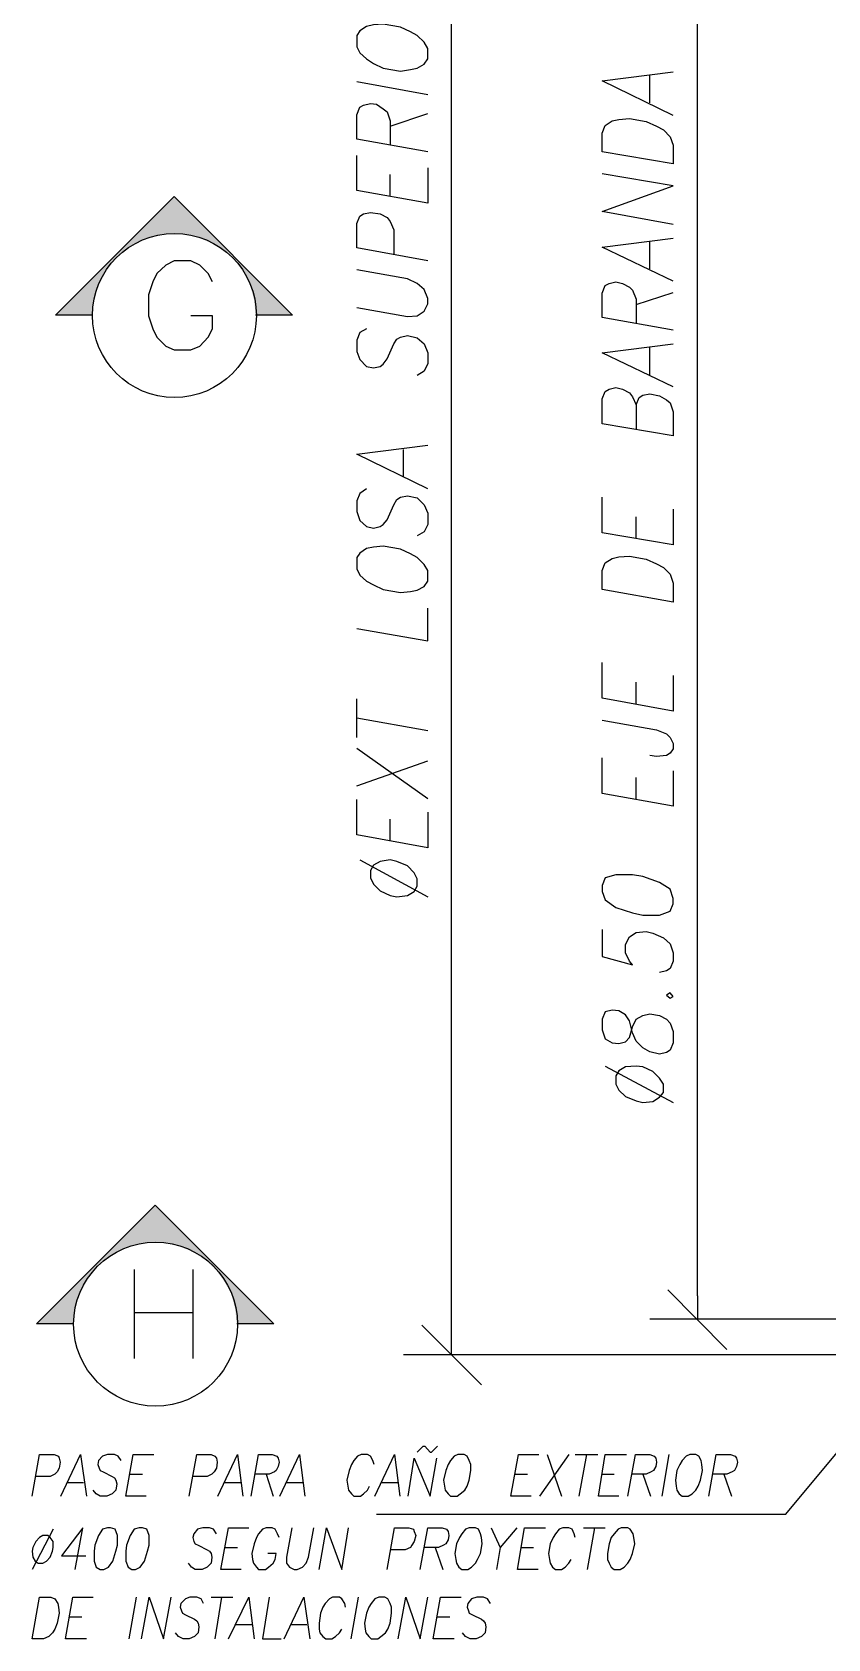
# Model space of a CAD drawing. Extents: x 93 to 1928, y 79 to 574.
# Drawn here: x 1396.6 to 1430.1, y 417.2 to 484.7 of the extents above; entities that cross this region are included whole.
import ezdxf

# ---------------------------------------------------------------- set-up
doc = ezdxf.new("R2010")
doc.units = 0
doc.header["$MEASUREMENT"] = 0
doc.layers.add('PDF2_0', color=7, linetype='Continuous', true_color=0x7fbfff)
for name, color, linetype in [('PDF2_00-COTAS-PARCIALES', 4, 'Continuous'), ('PDF2_auxiliar', 1, 'Continuous'), ('PDF2_LINEAS-POS-ARMADURA', 3, 'Continuous')]:
    doc.layers.add(name, color=color, linetype=linetype)

msp = doc.modelspace()

# ---------------------------------------------------------------- hatches: boundary and pattern name
at = {"layer": 'PDF2_00-COTAS-PARCIALES', "transparency": 33554559}
for points in [[(1404.171, 476.244), (1402.615, 477.831), (1400.932, 476.148), (1400.71, 475.894), (1400.361, 475.577), (1397.63, 472.846), (1399.186, 472.846), (1399.249, 473.481), (1399.408, 474.084), (1399.694, 474.656), (1400.075, 475.164), (1400.551, 475.577), (1401.091, 475.894), (1401.662, 476.148), (1402.297, 476.244), (1402.933, 476.244), (1403.536, 476.148), (1404.139, 475.894), (1404.679, 475.577), (1405.155, 475.164), (1405.536, 474.656), (1405.822, 474.084), (1405.981, 473.481), (1406.044, 472.846), (1407.6, 472.846), (1404.869, 475.577), (1404.52, 475.894), (1404.298, 476.148)], [(1403.377, 433.855), (1401.821, 435.442), (1399.122, 432.743), (1398.646, 432.235), (1398.074, 431.696), (1396.836, 430.457), (1398.392, 430.457), (1398.424, 431.06), (1398.614, 431.696), (1398.9, 432.235), (1399.281, 432.743), (1399.757, 433.188), (1400.297, 433.505), (1400.869, 433.759), (1401.504, 433.855), (1402.139, 433.855), (1402.742, 433.759), (1403.345, 433.505), (1403.885, 433.188), (1404.361, 432.743), (1404.742, 432.235), (1405.028, 431.696), (1405.187, 431.06), (1405.25, 430.457), (1406.806, 430.457), (1406.171, 431.06), (1405.568, 431.696), (1404.996, 432.235), (1404.488, 432.743), (1404.076, 433.188), (1403.726, 433.505), (1403.504, 433.759)]]:
    msp.add_hatch(color=256, dxfattribs=at).paths.add_polyline_path(points)

# ---------------------------------------------------------------- linework, layer by layer
at = {"layer": 'PDF2_0', "color": 5, "lineweight": 25}
for points in [[(1423.381, 431.886), (1425.857, 429.378)], [(1413.03, 430.394), (1415.538, 427.885)]]:
    msp.add_lwpolyline(points, dxfattribs=at)
at = {"layer": 'PDF2_0', "color": 2, "lineweight": 25}
for points in [[(1424.619, 431.632), (1424.619, 430.648)], [(1414.268, 430.14), (1414.268, 429.155)]]:
    msp.add_lwpolyline(points, dxfattribs=at)
at = {"layer": 'PDF2_00-COTAS-PARCIALES', "color": 2, "lineweight": 25}
for points in [[(1414.268, 516.124), (1414.268, 430.14)], [(1424.619, 431.632), (1424.619, 514.6)], [(1474.756, 430.648), (1422.619, 430.648)], [(1474.756, 429.155), (1412.268, 429.155)]]:
    msp.add_lwpolyline(points, dxfattribs=at)
at = {"layer": 'PDF2_00-COTAS-PARCIALES', "lineweight": 25}
for points in [[(1410.299, 484.118), (1410.426, 483.864), (1410.712, 483.61), (1410.998, 483.42), (1411.41, 483.229), (1412.141, 483.102), (1412.553, 483.166), (1412.839, 483.229), (1413.125, 483.388), (1413.284, 483.61), (1413.284, 484.055), (1413.125, 484.309), (1412.839, 484.594), (1412.553, 484.753), (1412.141, 484.944), (1411.41, 485.071), (1410.998, 485.039), (1410.712, 484.975), (1410.426, 484.785), (1410.299, 484.594)], [(1423.603, 479.197), (1420.618, 479.705), (1420.618, 480.498), (1420.745, 480.816), (1421.031, 481.006), (1421.317, 481.07), (1421.761, 481.102), (1422.46, 480.975), (1422.905, 480.784), (1423.19, 480.625), (1423.476, 480.34), (1423.603, 479.99)], [(1410.299, 462.177), (1410.426, 461.923), (1410.712, 461.669), (1410.998, 461.511), (1411.41, 461.32), (1412.141, 461.193), (1412.553, 461.225), (1412.839, 461.288), (1413.125, 461.447), (1413.284, 461.669), (1413.284, 462.114), (1413.125, 462.368), (1412.839, 462.654), (1412.553, 462.812), (1412.141, 463.003), (1411.41, 463.13), (1410.998, 463.098), (1410.712, 463.035), (1410.426, 462.844), (1410.299, 462.654)], [(1423.603, 460.78), (1420.618, 461.32), (1420.618, 462.114), (1420.745, 462.431), (1421.031, 462.622), (1421.317, 462.685), (1421.761, 462.717), (1422.46, 462.59), (1422.905, 462.4), (1423.19, 462.241), (1423.476, 461.955), (1423.603, 461.574)], [(1410.871, 449.191), (1410.998, 448.937), (1411.283, 448.651), (1411.696, 448.461), (1411.982, 448.397), (1412.426, 448.461), (1412.712, 448.619), (1412.839, 448.842), (1412.839, 449.159), (1412.712, 449.413), (1412.426, 449.699), (1411.982, 449.889), (1411.696, 449.953), (1411.283, 449.889), (1410.998, 449.731), (1410.871, 449.508)], [(1420.618, 448.619), (1420.745, 448.27), (1421.19, 447.953), (1421.888, 447.73), (1422.333, 447.635), (1423.032, 447.635), (1423.476, 447.794), (1423.603, 448.111), (1423.603, 448.334), (1423.476, 448.715), (1423.032, 449), (1422.333, 449.254), (1421.888, 449.318), (1421.19, 449.318), (1420.745, 449.191), (1420.618, 448.873)], [(1423.317, 444.269), (1423.476, 444.142), (1423.603, 444.206), (1423.476, 444.365)], [(1420.618, 442.809), (1420.745, 442.428), (1421.031, 442.269), (1421.317, 442.237), (1421.603, 442.301), (1421.761, 442.491), (1421.888, 442.936), (1422.047, 443.253), (1422.333, 443.412), (1422.619, 443.476), (1423.032, 443.412), (1423.317, 443.253), (1423.476, 443.094), (1423.603, 442.745), (1423.603, 442.269), (1423.476, 441.951), (1423.317, 441.856), (1423.032, 441.793), (1422.619, 441.888), (1422.333, 442.047), (1422.047, 442.332), (1421.888, 442.682), (1421.761, 443.19), (1421.603, 443.444), (1421.317, 443.603), (1421.031, 443.634), (1420.745, 443.571), (1420.618, 443.253)], [(1421.19, 440.523), (1421.317, 440.269), (1421.603, 440.015), (1422.047, 439.824), (1422.333, 439.761), (1422.746, 439.792), (1423.032, 439.983), (1423.19, 440.173), (1423.19, 440.523), (1423.032, 440.777), (1422.746, 441.062), (1422.333, 441.253), (1422.047, 441.285), (1421.603, 441.253), (1421.317, 441.094), (1421.19, 440.872)]]:
    msp.add_lwpolyline(points, close=True, dxfattribs=at)
for points in [[(1423.603, 481.229), (1420.618, 482.689), (1423.603, 483.07)], [(1422.619, 481.768), (1422.619, 482.912)], [(1410.299, 482.657), (1413.284, 482.118)], [(1413.284, 479.705), (1410.299, 480.244), (1410.299, 481.26), (1410.426, 481.578), (1410.585, 481.673), (1410.871, 481.737), (1411.125, 481.705), (1411.41, 481.514), (1411.569, 481.387), (1411.696, 481.006), (1411.696, 479.99)], [(1411.696, 480.784), (1413.284, 481.324)], [(1413.284, 479.038), (1413.284, 477.545), (1410.299, 478.085), (1410.299, 479.546)], [(1411.696, 477.831), (1411.696, 478.752)], [(1423.603, 476.656), (1420.618, 477.196), (1423.603, 478.276), (1420.618, 478.784)], [(1399.186, 472.846), (1397.63, 472.846), (1402.615, 477.831), (1407.6, 472.846), (1406.044, 472.846)], [(1413.284, 475.132), (1410.299, 475.672), (1410.299, 476.688), (1410.426, 477.006), (1410.585, 477.101), (1410.871, 477.164), (1411.283, 477.101), (1411.569, 476.942), (1411.696, 476.783), (1411.855, 476.434), (1411.855, 475.386)], [(1423.603, 474.275), (1420.618, 475.704), (1423.603, 476.085)], [(1422.619, 474.783), (1422.619, 475.926)], [(1410.299, 473.164), (1412.426, 472.783), (1412.839, 472.814), (1413.125, 473.005), (1413.284, 473.322), (1413.284, 473.545), (1413.125, 473.926), (1412.839, 474.18), (1412.426, 474.37), (1410.299, 474.751)], [(1423.603, 472.211), (1420.618, 472.751), (1420.618, 473.767), (1420.745, 474.084), (1420.904, 474.18), (1421.19, 474.243), (1421.476, 474.18), (1421.761, 474.021), (1421.888, 473.894), (1422.047, 473.513), (1422.047, 472.497)], [(1422.047, 473.291), (1423.603, 473.799)], [(1410.712, 472.275), (1410.426, 472.116), (1410.299, 471.798), (1410.299, 471.322), (1410.426, 470.973), (1410.712, 470.687), (1410.998, 470.623), (1411.283, 470.687), (1411.41, 470.782), (1411.569, 471.005), (1411.855, 471.64), (1411.982, 471.83), (1412.141, 471.925), (1412.426, 471.989), (1412.839, 471.894), (1413.125, 471.64), (1413.284, 471.259), (1413.284, 470.814), (1413.125, 470.496), (1412.839, 470.306)], [(1423.603, 469.83), (1420.618, 471.259), (1423.603, 471.64)], [(1422.619, 470.338), (1422.619, 471.481)], [(1422.047, 469.068), (1422.174, 469.385), (1422.333, 469.48), (1422.619, 469.544), (1423.032, 469.449), (1423.317, 469.29), (1423.476, 469.163), (1423.603, 468.782), (1423.603, 467.766), (1420.618, 468.274), (1420.618, 469.322), (1420.745, 469.639), (1420.904, 469.734), (1421.19, 469.798), (1421.476, 469.734), (1421.761, 469.576), (1421.888, 469.417), (1422.047, 469.068), (1422.047, 468.02)], [(1413.284, 465.543), (1410.299, 467.004), (1413.284, 467.385)], [(1412.268, 466.083), (1412.268, 467.194)], [(1410.712, 465.543), (1410.426, 465.353), (1410.299, 465.035), (1410.299, 464.591), (1410.426, 464.21), (1410.712, 463.956), (1410.998, 463.892), (1411.283, 463.956), (1411.41, 464.051), (1411.569, 464.241), (1411.855, 464.876), (1411.982, 465.099), (1412.141, 465.194), (1412.426, 465.257), (1412.839, 465.162), (1413.125, 464.876), (1413.284, 464.527), (1413.284, 464.051), (1413.125, 463.733), (1412.839, 463.575)], [(1423.603, 464.686), (1423.603, 463.194), (1420.618, 463.702), (1420.618, 465.194)], [(1422.047, 463.479), (1422.047, 464.368)], [(1410.299, 459.669), (1413.284, 459.161), (1413.284, 460.526)], [(1423.603, 457.7), (1423.603, 456.208), (1420.618, 456.748), (1420.618, 458.24)], [(1422.047, 456.494), (1422.047, 457.415)], [(1410.299, 455.097), (1410.299, 456.716)], [(1410.299, 455.922), (1413.284, 455.383)], [(1420.618, 455.827), (1422.905, 455.414), (1423.317, 455.256), (1423.476, 455.097), (1423.603, 454.843), (1423.603, 454.62), (1423.476, 454.43), (1423.317, 454.335), (1422.905, 454.303), (1422.619, 454.335)], [(1410.299, 454.652), (1413.284, 452.525)], [(1410.299, 453.065), (1413.284, 454.112)], [(1423.603, 453.7), (1423.603, 452.207), (1420.618, 452.747), (1420.618, 454.239)], [(1422.047, 452.493), (1422.047, 453.414)], [(1413.284, 451.953), (1413.284, 450.461), (1410.299, 451.001), (1410.299, 452.493)], [(1411.696, 450.747), (1411.696, 451.668)], [(1410.426, 449.953), (1413.284, 448.397)], [(1420.618, 447.032), (1420.618, 445.889), (1421.888, 445.539), (1421.761, 445.698), (1421.603, 446.047), (1421.603, 446.397), (1421.761, 446.714), (1422.047, 446.905), (1422.46, 446.936), (1422.746, 446.873), (1423.19, 446.682), (1423.476, 446.428), (1423.603, 446.047), (1423.603, 445.698), (1423.476, 445.381), (1423.317, 445.285), (1423.032, 445.222)], [(1420.745, 441.285), (1423.603, 439.761)], [(1398.392, 430.457), (1396.836, 430.457), (1401.821, 435.442), (1406.806, 430.457), (1405.25, 430.457)]]:
    msp.add_lwpolyline(points, dxfattribs=at)
at = {"layer": 'PDF2_00-COTAS-PARCIALES', "color": 6, "lineweight": 25}
for points in [[(1404.234, 474.243), (1404.044, 474.592), (1403.695, 474.942), (1403.314, 475.132), (1402.615, 475.132), (1402.266, 474.942), (1401.885, 474.592), (1401.726, 474.243), (1401.535, 473.703), (1401.535, 472.814), (1401.726, 472.275), (1401.885, 471.925), (1402.266, 471.544), (1402.615, 471.386), (1403.314, 471.386), (1403.695, 471.544), (1404.044, 471.925), (1404.234, 472.275), (1404.234, 472.814), (1403.314, 472.814)], [(1400.932, 432.743), (1400.932, 428.997)], [(1403.409, 432.743), (1403.409, 428.997)], [(1400.932, 430.933), (1403.409, 430.933)]]:
    msp.add_lwpolyline(points, dxfattribs=at)
at = {"layer": 'PDF2_00-COTAS-PARCIALES', "lineweight": 25}
for centre in [(1402.631, 472.83), (1401.837, 430.441)]:
    msp.add_circle(centre, 3.445, dxfattribs=at)
at = {"layer": 'PDF2_auxiliar', "lineweight": 25}
msp.add_lwpolyline([(1411.125, 422.456), (1428.334, 422.456), (1439.67, 436.046)], dxfattribs=at)
at = {"layer": 'PDF2_LINEAS-POS-ARMADURA', "lineweight": 25}
for points in [[(1396.646, 423.218), (1396.963, 424.964), (1397.566, 424.964), (1397.757, 424.901), (1397.789, 424.805), (1397.82, 424.647), (1397.789, 424.393), (1397.693, 424.234), (1397.598, 424.139), (1397.408, 424.043), (1396.804, 424.043)], [(1397.852, 423.218), (1398.678, 424.964), (1398.932, 423.218)], [(1400.392, 424.71), (1400.265, 424.901), (1400.107, 424.964), (1399.821, 424.964), (1399.599, 424.901), (1399.44, 424.71), (1399.408, 424.551), (1399.472, 424.393), (1399.503, 424.297), (1399.63, 424.234), (1400.011, 424.043), (1400.107, 423.98), (1400.17, 423.885), (1400.202, 423.726), (1400.17, 423.472), (1400.011, 423.313), (1399.789, 423.218), (1399.503, 423.218), (1399.345, 423.313), (1399.218, 423.472)], [(1401.44, 423.218), (1400.583, 423.218), (1400.9, 424.964), (1401.758, 424.964)], [(1403.25, 423.218), (1403.568, 424.964), (1404.171, 424.964), (1404.33, 424.901), (1404.393, 424.805), (1404.425, 424.647), (1404.393, 424.393), (1404.298, 424.234), (1404.203, 424.139), (1404.012, 424.043), (1403.409, 424.043)], [(1404.457, 423.218), (1405.282, 424.964), (1405.504, 423.218)], [(1405.854, 423.218), (1406.171, 424.964), (1406.743, 424.964), (1406.933, 424.901), (1406.997, 424.805), (1407.029, 424.647), (1406.997, 424.456), (1406.902, 424.297), (1406.838, 424.234), (1406.616, 424.139), (1406.012, 424.139)], [(1407.06, 423.218), (1407.886, 424.964), (1408.108, 423.218)], [(1411.029, 424.551), (1410.966, 424.71), (1410.871, 424.901), (1410.744, 424.964), (1410.489, 424.964), (1410.331, 424.901), (1410.172, 424.71), (1410.077, 424.551), (1409.981, 424.297), (1409.886, 423.885), (1409.918, 423.631), (1409.95, 423.472), (1410.077, 423.313), (1410.172, 423.218), (1410.458, 423.218), (1410.585, 423.313), (1410.744, 423.472), (1410.839, 423.631)], [(1411.061, 423.218), (1411.887, 424.964), (1412.109, 423.218)], [(1412.458, 423.218), (1412.712, 424.805), (1413.379, 423.218), (1413.665, 424.805)], [(1412.839, 425.059), (1413.093, 425.313), (1413.157, 425.313), (1413.379, 425.059), (1413.442, 425.059), (1413.696, 425.313)], [(1417.634, 423.218), (1416.776, 423.218), (1417.094, 424.964), (1417.951, 424.964)], [(1419.221, 424.964), (1417.983, 423.218)], [(1418.3, 424.964), (1418.904, 423.218)], [(1419.475, 424.964), (1420.428, 424.964)], [(1419.952, 424.964), (1419.634, 423.218)], [(1421.317, 423.218), (1420.46, 423.218), (1420.745, 424.964), (1421.634, 424.964)], [(1421.698, 423.218), (1422.015, 424.964), (1422.619, 424.964), (1422.809, 424.901), (1422.873, 424.805), (1422.905, 424.647), (1422.873, 424.456), (1422.778, 424.297), (1422.682, 424.234), (1422.46, 424.139), (1421.888, 424.139)], [(1423.413, 424.964), (1423.127, 423.218)], [(1425.095, 423.218), (1425.413, 424.964), (1426.016, 424.964), (1426.207, 424.901), (1426.27, 424.805), (1426.302, 424.647), (1426.27, 424.456), (1426.175, 424.297), (1426.08, 424.234), (1425.857, 424.139), (1425.286, 424.139)], [(1400.742, 424.139), (1401.281, 424.139)], [(1406.489, 424.139), (1406.775, 423.218)], [(1416.935, 424.139), (1417.475, 424.139)], [(1420.618, 424.139), (1421.126, 424.139)], [(1422.333, 424.139), (1422.651, 423.218)], [(1425.73, 424.139), (1426.048, 423.218)], [(1398.138, 423.789), (1398.805, 423.789)], [(1404.742, 423.789), (1405.409, 423.789)], [(1407.346, 423.789), (1408.013, 423.789)], [(1411.347, 423.789), (1412.014, 423.789)], [(1397.535, 421.821), (1396.646, 420.138)], [(1398.455, 420.138), (1398.773, 421.884), (1397.884, 420.709), (1398.9, 420.709)], [(1404.393, 421.63), (1404.266, 421.821), (1404.107, 421.884), (1403.822, 421.884), (1403.599, 421.821), (1403.441, 421.63), (1403.409, 421.471), (1403.441, 421.313), (1403.504, 421.217), (1403.631, 421.154), (1404.012, 420.963), (1404.107, 420.9), (1404.171, 420.805), (1404.203, 420.646), (1404.171, 420.392), (1404.012, 420.233), (1403.79, 420.138), (1403.504, 420.138), (1403.345, 420.233), (1403.218, 420.392)], [(1405.441, 420.138), (1404.584, 420.138), (1404.901, 421.884), (1405.758, 421.884)], [(1407.029, 421.471), (1406.965, 421.63), (1406.87, 421.821), (1406.743, 421.884), (1406.489, 421.884), (1406.33, 421.821), (1406.171, 421.63), (1406.076, 421.471), (1405.981, 421.217), (1405.885, 420.805), (1405.917, 420.551), (1405.949, 420.392), (1406.076, 420.233), (1406.171, 420.138), (1406.457, 420.138), (1406.584, 420.233), (1406.775, 420.392), (1406.87, 420.551), (1406.902, 420.805), (1406.552, 420.805)], [(1407.568, 421.884), (1407.346, 420.646), (1407.346, 420.392), (1407.473, 420.233), (1407.664, 420.138), (1407.791, 420.138), (1408.013, 420.233), (1408.172, 420.392), (1408.267, 420.646), (1408.489, 421.884)], [(1408.711, 420.138), (1409.029, 421.884), (1409.664, 420.138), (1409.95, 421.884)], [(1411.569, 420.138), (1411.887, 421.884), (1412.49, 421.884), (1412.68, 421.821), (1412.712, 421.725), (1412.776, 421.567), (1412.712, 421.313), (1412.617, 421.154), (1412.553, 421.059), (1412.331, 420.963), (1411.728, 420.963)], [(1412.966, 420.138), (1413.284, 421.884), (1413.887, 421.884), (1414.077, 421.821), (1414.141, 421.725), (1414.173, 421.567), (1414.141, 421.376), (1414.046, 421.217), (1413.95, 421.154), (1413.728, 421.059), (1413.157, 421.059)], [(1415.951, 421.884), (1416.332, 421.059), (1416.173, 420.138)], [(1417.03, 421.884), (1416.332, 421.059)], [(1417.919, 420.138), (1417.062, 420.138), (1417.348, 421.884), (1418.237, 421.884)], [(1419.475, 421.471), (1419.444, 421.63), (1419.348, 421.821), (1419.221, 421.884), (1418.967, 421.884), (1418.809, 421.821), (1418.65, 421.63), (1418.555, 421.471), (1418.427, 421.217), (1418.364, 420.805), (1418.396, 420.551), (1418.427, 420.392), (1418.523, 420.233), (1418.65, 420.138), (1418.904, 420.138), (1419.063, 420.233), (1419.221, 420.392), (1419.317, 420.551)], [(1419.825, 421.884), (1420.745, 421.884)], [(1420.301, 421.884), (1419.983, 420.138)], [(1404.742, 421.059), (1405.282, 421.059)], [(1413.601, 421.059), (1413.919, 420.138)], [(1417.221, 421.059), (1417.729, 421.059)], [(1398.932, 417.217), (1398.043, 417.217), (1398.36, 418.963), (1399.218, 418.963)], [(1401.027, 418.963), (1400.71, 417.217)], [(1401.25, 417.217), (1401.567, 418.963), (1402.17, 417.217), (1402.488, 418.963)], [(1403.853, 418.709), (1403.758, 418.899), (1403.568, 418.963), (1403.282, 418.963), (1403.091, 418.899), (1402.901, 418.709), (1402.869, 418.55), (1402.933, 418.391), (1402.964, 418.296), (1403.091, 418.233), (1403.472, 418.042), (1403.568, 417.979), (1403.631, 417.883), (1403.663, 417.725), (1403.631, 417.471), (1403.472, 417.312), (1403.25, 417.217), (1402.996, 417.217), (1402.806, 417.312), (1402.679, 417.471)], [(1404.171, 418.963), (1405.092, 418.963)], [(1404.615, 418.963), (1404.33, 417.217)], [(1404.901, 417.217), (1405.758, 418.963), (1405.981, 417.217)], [(1406.616, 418.963), (1406.33, 417.217), (1407.124, 417.217)], [(1407.251, 417.217), (1408.076, 418.963), (1408.33, 417.217)], [(1409.823, 418.55), (1409.791, 418.709), (1409.664, 418.899), (1409.569, 418.963), (1409.283, 418.963), (1409.156, 418.899), (1408.965, 418.709), (1408.87, 418.55), (1408.775, 418.296), (1408.711, 417.883), (1408.711, 417.629), (1408.743, 417.471), (1408.87, 417.312), (1408.997, 417.217), (1409.251, 417.217), (1409.41, 417.312), (1409.569, 417.471), (1409.664, 417.629)], [(1410.362, 418.963), (1410.045, 417.217)], [(1412.045, 417.217), (1412.363, 418.963), (1412.966, 417.217), (1413.284, 418.963)], [(1414.395, 417.217), (1413.506, 417.217), (1413.823, 418.963), (1414.681, 418.963)], [(1415.919, 418.709), (1415.792, 418.899), (1415.633, 418.963), (1415.348, 418.963), (1415.125, 418.899), (1414.967, 418.709), (1414.935, 418.55), (1414.998, 418.391), (1415.03, 418.296), (1415.157, 418.233), (1415.538, 418.042), (1415.633, 417.979), (1415.697, 417.883), (1415.729, 417.725), (1415.697, 417.471), (1415.538, 417.312), (1415.316, 417.217), (1415.062, 417.217), (1414.871, 417.312), (1414.744, 417.471)], [(1398.201, 418.137), (1398.741, 418.137)], [(1413.665, 418.137), (1414.204, 418.137)], [(1405.219, 417.82), (1405.885, 417.82)], [(1407.537, 417.82), (1408.203, 417.82)]]:
    msp.add_lwpolyline(points, dxfattribs=at)
for points in [[(1414.554, 424.964), (1414.395, 424.901), (1414.236, 424.71), (1414.141, 424.551), (1414.046, 424.297), (1413.95, 423.885), (1413.982, 423.631), (1414.014, 423.472), (1414.141, 423.313), (1414.236, 423.218), (1414.522, 423.218), (1414.649, 423.313), (1414.84, 423.472), (1414.935, 423.631), (1415.03, 423.885), (1415.094, 424.297), (1415.094, 424.551), (1415.03, 424.71), (1414.935, 424.901), (1414.808, 424.964)], [(1424.302, 424.964), (1424.143, 424.901), (1423.984, 424.71), (1423.889, 424.551), (1423.762, 424.297), (1423.698, 423.885), (1423.73, 423.631), (1423.762, 423.472), (1423.857, 423.313), (1423.984, 423.218), (1424.238, 423.218), (1424.397, 423.313), (1424.556, 423.472), (1424.651, 423.631), (1424.746, 423.885), (1424.841, 424.297), (1424.81, 424.551), (1424.778, 424.71), (1424.683, 424.901), (1424.556, 424.964)], [(1397.09, 421.567), (1396.963, 421.471), (1396.804, 421.313), (1396.677, 421.059), (1396.646, 420.9), (1396.677, 420.646), (1396.773, 420.487), (1396.9, 420.392), (1397.09, 420.392), (1397.249, 420.487), (1397.408, 420.646), (1397.503, 420.9), (1397.535, 421.059), (1397.535, 421.313), (1397.408, 421.471), (1397.312, 421.567)], [(1399.821, 421.884), (1399.599, 421.821), (1399.44, 421.567), (1399.281, 421.154), (1399.249, 420.9), (1399.249, 420.487), (1399.345, 420.233), (1399.503, 420.138), (1399.662, 420.138), (1399.853, 420.233), (1400.043, 420.487), (1400.17, 420.9), (1400.234, 421.154), (1400.234, 421.567), (1400.138, 421.821), (1399.948, 421.884)], [(1401.154, 421.884), (1400.932, 421.821), (1400.773, 421.567), (1400.615, 421.154), (1400.583, 420.9), (1400.583, 420.487), (1400.678, 420.233), (1400.837, 420.138), (1400.996, 420.138), (1401.186, 420.233), (1401.377, 420.487), (1401.504, 420.9), (1401.567, 421.154), (1401.567, 421.567), (1401.472, 421.821), (1401.281, 421.884)], [(1415.03, 421.884), (1414.871, 421.821), (1414.713, 421.63), (1414.617, 421.471), (1414.49, 421.217), (1414.427, 420.805), (1414.458, 420.551), (1414.49, 420.392), (1414.586, 420.233), (1414.713, 420.138), (1414.967, 420.138), (1415.125, 420.233), (1415.284, 420.392), (1415.379, 420.551), (1415.506, 420.805), (1415.57, 421.217), (1415.538, 421.471), (1415.506, 421.63), (1415.411, 421.821), (1415.284, 421.884)], [(1421.412, 421.884), (1421.285, 421.821), (1421.126, 421.63), (1420.999, 421.471), (1420.904, 421.217), (1420.841, 420.805), (1420.841, 420.551), (1420.904, 420.392), (1420.999, 420.233), (1421.126, 420.138), (1421.38, 420.138), (1421.539, 420.233), (1421.698, 420.392), (1421.793, 420.551), (1421.888, 420.805), (1421.984, 421.217), (1421.952, 421.471), (1421.92, 421.63), (1421.793, 421.821), (1421.698, 421.884)], [(1396.646, 417.217), (1396.963, 418.963), (1397.439, 418.963), (1397.598, 418.899), (1397.725, 418.709), (1397.757, 418.55), (1397.789, 418.296), (1397.693, 417.883), (1397.598, 417.629), (1397.503, 417.471), (1397.344, 417.312), (1397.122, 417.217)], [(1411.22, 418.963), (1411.061, 418.899), (1410.902, 418.709), (1410.807, 418.55), (1410.712, 418.296), (1410.617, 417.883), (1410.648, 417.629), (1410.68, 417.471), (1410.807, 417.312), (1410.902, 417.217), (1411.188, 417.217), (1411.315, 417.312), (1411.506, 417.471), (1411.601, 417.629), (1411.696, 417.883), (1411.76, 418.296), (1411.76, 418.55), (1411.696, 418.709), (1411.601, 418.899), (1411.474, 418.963)]]:
    msp.add_lwpolyline(points, close=True, dxfattribs=at)

doc.saveas('drawing.dxf')
